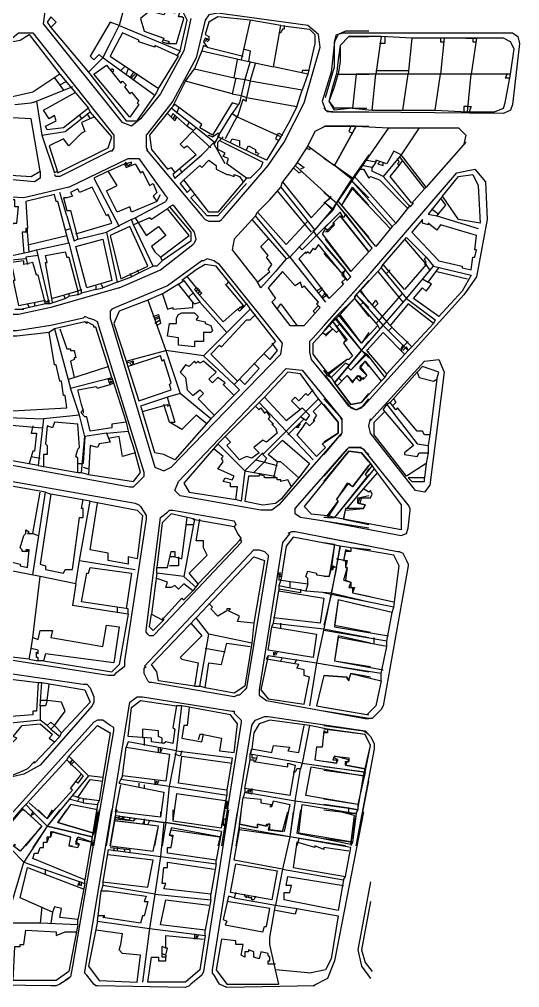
# Model space of a CAD drawing. Extents: x 636135 to 636995, y 811025 to 813508.
# Drawn here: x 636514 to 636792, y 811911 to 812450 of the extents above; entities that cross this region are included whole.
import ezdxf

# ---------------------------------------------------------------- set-up
doc = ezdxf.new("R2010")
doc.units = 0
for name, color, linetype in [('BLOCK', 7, 'CONTINUOUS'), ('BUILD', 3, 'CONTINUOUS'), ('ROADFAC', 4, 'CONTINUOUS')]:
    doc.layers.add(name, color=color, linetype=linetype)

msp = doc.modelspace()

# ---------------------------------------------------------------- linework, layer by layer
at = {"layer": 'BLOCK'}
for points in [[(636527, 812448), (636529, 812463), (636542, 812468)], [(636609, 812451), (636605, 812433), (636592, 812409), (636581, 812395)], [(636617, 812450), (636612, 812429)], [(636624, 812454), (636619, 812453), (636617, 812450)], [(636674, 812447), (636624, 812454)], [(636571, 812393), (636527, 812448)], [(636681, 812435), (636680, 812442), (636674, 812447)], [(636695, 812444), (636691, 812442), (636689, 812438), (636687, 812421), (636682, 812405), (636684, 812400), (636687, 812399)], [(636708, 812444), (636695, 812444)], [(636506, 812437), (636513, 812443), (636521, 812443)], [(636521, 812443), (636566, 812386), (636566, 812379)], [(636684, 812407), (636689, 812424), (636689, 812438), (636690, 812442), (636694, 812443)], [(636694, 812443), (636788, 812443)], [(636788, 812443), (636791, 812441), (636792, 812437)], [(636627, 812340), (636652, 812369), (636661, 812382), (636672, 812404), (636681, 812435)], [(636792, 812437), (636788, 812403)], [(636612, 812429), (636599, 812405), (636585, 812387)], [(636688, 812399), (636685, 812399), (636683, 812401)], [(636788, 812403), (636787, 812400), (636783, 812398)], [(636687, 812399), (636708, 812399)], [(636783, 812398), (636688, 812399)], [(636581, 812395), (636576, 812391), (636571, 812393)], [(636585, 812387), (636584, 812386), (636584, 812385)], [(636584, 812385), (636584, 812380)], [(636584, 812380), (636584, 812379), (636585, 812378)], [(636564, 812377), (636536, 812363)], [(636566, 812379), (636565, 812377), (636564, 812377)], [(636584, 812378), (636615, 812341)], [(636541, 812357), (636574, 812373), (636580, 812373), (636595, 812352)], [(636525, 812366), (636525, 812362), (636522, 812360)], [(636536, 812363), (636534, 812363), (636533, 812364)], [(636683, 812280), (636709, 812309), (636757, 812365)], [(636757, 812365), (636767, 812367), (636773, 812360)], [(636522, 812360), (636499, 812362)], [(636773, 812360), (636774, 812339), (636768, 812307), (636761, 812297), (636705, 812235)], [(636541, 812357), (636516, 812351), (636499, 812352)], [(636595, 812352), (636596, 812351), (636595, 812349)], [(636600, 812346), (636599, 812347), (636597, 812346)], [(636612, 812328), (636611, 812332), (636600, 812346)], [(636615, 812341), (636617, 812339), (636619, 812338)], [(636619, 812338), (636625, 812338)], [(636625, 812338), (636626, 812339), (636627, 812340)], [(636610, 812325), (636611, 812326), (636612, 812328)], [(636569, 812301), (636592, 812311), (636610, 812325)], [(636615, 812316), (636596, 812302), (636567, 812290)], [(636618, 812317), (636616, 812316), (636615, 812316)], [(636622, 812316), (636618, 812317)], [(636625, 812314), (636623, 812315), (636622, 812316)], [(636598, 812201), (636659, 812264), (636660, 812270), (636625, 812314)], [(636708, 812308), (636677, 812273)], [(636569, 812301), (636531, 812290), (636513, 812286), (636487, 812286)], [(636567, 812290), (636565, 812289), (636564, 812288)], [(636564, 812288), (636564, 812285)], [(636549, 812284), (636531, 812280), (636512, 812277), (636485, 812277), (636480, 812274)], [(636552, 812284), (636550, 812285), (636549, 812284)], [(636555, 812283), (636552, 812284)], [(636558, 812279), (636557, 812282), (636555, 812283)], [(636564, 812285), (636564, 812285), (636564, 812284)], [(636564, 812284), (636589, 812201)], [(636583, 812198), (636558, 812279)], [(636677, 812273), (636675, 812271), (636675, 812267)], [(636675, 812267), (636675, 812265), (636676, 812261)], [(636676, 812261), (636698, 812234)], [(636739, 812260), (636747, 812261), (636750, 812254)], [(636602, 812193), (636662, 812256), (636671, 812255), (636693, 812228)], [(636709, 812227), (636739, 812260)], [(636697, 812235), (636684, 812252)], [(636750, 812254), (636742, 812191)], [(636683, 812239), (636692, 812229)], [(636704, 812234), (636708, 812239)], [(636705, 812235), (636701, 812233), (636697, 812235)], [(636698, 812234), (636701, 812233), (636704, 812234)], [(636692, 812229), (636693, 812227), (636693, 812225)], [(636693, 812228), (636693, 812227), (636693, 812225)], [(636693, 812225), (636693, 812221)], [(636693, 812225), (636693, 812221)], [(636709, 812220), (636708, 812224), (636709, 812228)], [(636692, 812219), (636658, 812180)], [(636692, 812219), (636683, 812208)], [(636693, 812221), (636693, 812220), (636692, 812219)], [(636693, 812221), (636693, 812220), (636692, 812218)], [(636734, 812188), (636709, 812220)], [(636696, 812211), (636697, 812212), (636699, 812212)], [(636699, 812212), (636697, 812212), (636696, 812211)], [(636699, 812212), (636703, 812212)], [(636704, 812212), (636699, 812212)], [(636703, 812212), (636705, 812211), (636706, 812210)], [(636706, 812210), (636705, 812211), (636703, 812212)], [(636477, 812208), (636575, 812190)], [(636667, 812178), (636696, 812211)], [(636696, 812211), (636683, 812196)], [(636706, 812210), (636708, 812208)], [(636730, 812180), (636706, 812210)], [(636476, 812199), (636578, 812181)], [(636581, 812194), (636583, 812196), (636583, 812198)], [(636589, 812201), (636594, 812199), (636598, 812201)], [(636575, 812190), (636577, 812190), (636579, 812192)], [(636579, 812192), (636581, 812194)], [(636603, 812185), (636600, 812188), (636602, 812193)], [(636742, 812191), (636739, 812187), (636734, 812188)], [(636648, 812177), (636603, 812185)], [(636578, 812181), (636580, 812180), (636581, 812179)], [(636658, 812180), (636654, 812177), (636648, 812177)], [(636731, 812177), (636731, 812178), (636730, 812180)], [(636581, 812179), (636583, 812176)], [(636583, 812176), (636584, 812174), (636584, 812172)], [(636584, 812110), (636592, 812173), (636596, 812176)], [(636596, 812176), (636597, 812177), (636599, 812177)], [(636599, 812177), (636633, 812171)], [(636670, 812173), (636667, 812175), (636667, 812178)], [(636730, 812167), (636731, 812177)], [(636584, 812172), (636572, 812093)], [(636633, 812171), (636634, 812169), (636633, 812168)], [(636708, 812167), (636670, 812173)], [(636683, 812171), (636726, 812163)], [(636664, 812164), (636660, 812159), (636647, 812077)], [(636667, 812165), (636665, 812165), (636663, 812164)], [(636708, 812157), (636667, 812165)], [(636726, 812163), (636729, 812164), (636730, 812167)], [(636637, 812159), (636589, 812108)], [(636636, 812161), (636637, 812160), (636637, 812159)], [(636683, 812162), (636724, 812154)], [(636583, 812090), (636644, 812155)], [(636644, 812155), (636646, 812155), (636647, 812155)], [(636647, 812155), (636650, 812154)], [(636650, 812154), (636652, 812152), (636652, 812151)], [(636724, 812154), (636725, 812154), (636727, 812153)], [(636727, 812153), (636729, 812149)], [(636652, 812151), (636640, 812078)], [(636729, 812149), (636730, 812147), (636730, 812146)], [(636730, 812146), (636716, 812068)], [(636585, 812108), (636584, 812109), (636584, 812110)], [(636586, 812107), (636585, 812108)], [(636589, 812108), (636588, 812107), (636586, 812107)], [(636563, 812085), (636460, 812101)], [(636460, 812093), (636549, 812080)], [(636571, 812089), (636567, 812086)], [(636572, 812093), (636572, 812090), (636571, 812089)], [(636583, 812086), (636583, 812089), (636584, 812090)], [(636567, 812086), (636566, 812085), (636563, 812085)], [(636585, 812082), (636583, 812086)], [(636549, 812080), (636551, 812080), (636553, 812078)], [(636553, 812078), (636555, 812073)], [(636587, 812081), (636586, 812081), (636585, 812082)], [(636633, 812073), (636587, 812081)], [(636640, 812078), (636639, 812077), (636638, 812076)], [(636647, 812077), (636647, 812075), (636647, 812074)], [(636555, 812073), (636555, 812070), (636554, 812068)], [(636562, 811990), (636575, 812070), (636579, 812073)], [(636579, 812073), (636580, 812073), (636582, 812073)], [(636582, 812073), (636632, 812065)], [(636636, 812074), (636635, 812074), (636633, 812073)], [(636638, 812076), (636636, 812074)], [(636647, 812074), (636651, 812071), (636706, 812061)], [(636554, 812068), (636525, 812035)], [(636716, 812068), (636715, 812066), (636714, 812065)], [(636632, 812065), (636633, 812065), (636633, 812064)], [(636633, 812064), (636636, 812061)], [(636636, 812061), (636637, 812060), (636637, 812059)], [(636645, 812060), (636650, 812062)], [(636650, 812062), (636651, 812062), (636652, 812062)], [(636652, 812062), (636706, 812054)], [(636708, 812061), (636683, 812065)], [(636706, 812061), (636708, 812061), (636708, 812061)], [(636711, 812062), (636710, 812061), (636708, 812061)], [(636715, 812066), (636711, 812062)], [(636555, 812059), (636492, 811989)], [(636560, 812060), (636557, 812060), (636555, 812059)], [(636564, 812057), (636560, 812060)], [(636566, 812054), (636566, 812056), (636564, 812057)], [(636637, 812059), (636626, 811990)], [(636632, 811990), (636643, 812057)], [(636643, 812057), (636644, 812059), (636645, 812060)], [(636683, 812057), (636705, 812054)], [(636555, 811990), (636566, 812054)], [(636705, 812054), (636707, 812053), (636709, 812051)], [(636706, 812054), (636707, 812053), (636708, 812052)], [(636709, 812051), (636711, 812047)], [(636711, 812047), (636711, 812046), (636711, 812044)], [(636711, 812044), (636701, 811991)], [(636525, 812035), (636516, 812030), (636503, 812027)], [(636701, 811990), (636708, 812026)], [(636558, 812010), (636543, 811923)], [(636550, 811920), (636565, 812010)], [(636630, 812010), (636616, 811920)], [(636621, 811921), (636635, 812009)], [(636705, 812009), (636689, 811926)], [(636689, 811926), (636685, 811916), (636677, 811912)], [(636543, 811923), (636542, 811917), (636539, 811915)], [(636622, 811918), (636621, 811919), (636621, 811921)], [(636541, 811916), (636536, 811913)], [(636551, 811918), (636550, 811919), (636550, 811920)], [(636555, 811913), (636551, 811918)], [(636614, 811917), (636609, 811913)], [(636616, 811920), (636615, 811918), (636614, 811917)], [(636625, 811913), (636622, 811918)], [(636532, 811912), (636457, 811913)], [(636536, 811913), (636534, 811912), (636531, 811912)], [(636557, 811912), (636556, 811912), (636555, 811913)], [(636606, 811911), (636557, 811912)], [(636609, 811913), (636608, 811912), (636606, 811911)], [(636629, 811911), (636627, 811912), (636625, 811913)], [(636678, 811912), (636629, 811911)]]:
    msp.add_lwpolyline(points, dxfattribs=at)
at = {"layer": 'BUILD'}
for points in [[(636572, 812461), (636571, 812454), (636569, 812447)], [(636603, 812433), (636607, 812450), (636604, 812456), (636572, 812461)], [(636586, 812455), (636581, 812451), (636583, 812444)], [(636583, 812444), (636594, 812440), (636593, 812438), (636596, 812437), (636596, 812437), (636601, 812437), (636605, 812451), (636604, 812452), (636602, 812452), (636603, 812455), (636600, 812456), (636600, 812454), (636595, 812455), (636594, 812453), (636586, 812455)], [(636531, 812452), (636529, 812449), (636531, 812446), (636534, 812449), (636531, 812452)], [(636642, 812450), (636624, 812452), (636619, 812449), (636617, 812442), (636619, 812441), (636619, 812439), (636617, 812440), (636616, 812438), (636618, 812435), (636638, 812430)], [(636659, 812447), (636642, 812450), (636637, 812428), (636655, 812424)], [(636531, 812446), (636552, 812421)], [(636569, 812447), (636564, 812449), (636553, 812430), (636555, 812428), (636558, 812431), (636560, 812429)], [(636560, 812429), (636565, 812439), (636569, 812447)], [(636569, 812447), (636603, 812433)], [(636678, 812437), (636674, 812420), (636655, 812424), (636659, 812447), (636675, 812445)], [(636661, 812447), (636661, 812445), (636660, 812445), (636659, 812443), (636658, 812443)], [(636675, 812445), (636678, 812442), (636678, 812437)], [(636509, 812438), (636514, 812439), (636519, 812442)], [(636519, 812442), (636536, 812420)], [(636571, 812443), (636564, 812430), (636591, 812412), (636602, 812430), (636589, 812436), (636589, 812435), (636580, 812438), (636580, 812439), (636571, 812443), (636564, 812430)], [(636597, 812438), (636594, 812439)], [(636618, 812440), (636617, 812438)], [(636619, 812439), (636618, 812438)], [(636697, 812441), (636692, 812436)], [(636715, 812441), (636697, 812441), (636692, 812436)], [(636697, 812441), (636708, 812441)], [(636732, 812440), (636715, 812441), (636712, 812420)], [(636717, 812441), (636717, 812437), (636714, 812437)], [(636750, 812440), (636732, 812440), (636730, 812420)], [(636748, 812440), (636748, 812438), (636750, 812438)], [(636762, 812440), (636768, 812440), (636750, 812440), (636748, 812420)], [(636783, 812440), (636768, 812440), (636765, 812420)], [(636766, 812440), (636766, 812438), (636768, 812438)], [(636789, 812434), (636787, 812438), (636783, 812440)], [(636596, 812437), (636597, 812438)], [(636616, 812436), (636615, 812433)], [(636618, 812435), (636616, 812436)], [(636638, 812434), (636642, 812433), (636641, 812427)], [(636692, 812436), (636691, 812428), (636690, 812420)], [(636692, 812436), (636692, 812427), (636691, 812420)], [(636787, 812420), (636789, 812434)], [(636560, 812429), (636552, 812421), (636573, 812394), (636579, 812394), (636589, 812408), (636560, 812429)], [(636603, 812433), (636601, 812430)], [(636615, 812433), (636611, 812423), (636633, 812418), (636635, 812428)], [(636615, 812433), (636637, 812428)], [(636555, 812420), (636562, 812425), (636570, 812415), (636571, 812416), (636573, 812414), (636572, 812413), (636575, 812409), (636576, 812410), (636580, 812405), (636579, 812404), (636580, 812403), (636575, 812396), (636555, 812420)], [(636565, 812421), (636566, 812422), (636565, 812423), (636564, 812422)], [(636572, 812424), (636570, 812422)], [(636574, 812423), (636573, 812420)], [(636634, 812418), (636632, 812409), (636606, 812416), (636611, 812423)], [(636642, 812427), (636639, 812417)], [(636674, 812420), (636671, 812411), (636642, 812416), (636645, 812426)], [(636536, 812420), (636521, 812410), (636504, 812406)], [(636533, 812418), (636538, 812411)], [(636536, 812420), (636542, 812413)], [(636577, 812421), (636575, 812418)], [(636578, 812420), (636576, 812418)], [(636579, 812420), (636577, 812417)], [(636633, 812418), (636639, 812417)], [(636639, 812417), (636637, 812408)], [(636642, 812416), (636639, 812417)], [(636675, 812422), (636671, 812422), (636671, 812421)], [(636686, 812405), (636688, 812413), (636690, 812420)], [(636690, 812420), (636701, 812420), (636699, 812401), (636689, 812400), (636686, 812405)], [(636686, 812405), (636689, 812413), (636691, 812420)], [(636690, 812420), (636708, 812420)], [(636701, 812420), (636699, 812401)], [(636699, 812401), (636710, 812400), (636712, 812420), (636701, 812420)], [(636710, 812400), (636727, 812400), (636730, 812420), (636712, 812420)], [(636712, 812422), (636730, 812422)], [(636727, 812400), (636745, 812400), (636748, 812420), (636730, 812420)], [(636745, 812400), (636763, 812399), (636765, 812420), (636748, 812420)], [(636784, 812404), (636787, 812420), (636765, 812420)], [(636785, 812420), (636784, 812418), (636786, 812418)], [(636543, 812413), (636521, 812404)], [(636542, 812413), (636552, 812401), (636538, 812390), (636529, 812389), (636528, 812391), (636534, 812394), (636533, 812397), (636530, 812395), (636527, 812400), (636545, 812410)], [(636536, 812414), (636540, 812416)], [(636591, 812412), (636589, 812408)], [(636599, 812402), (636606, 812416)], [(636642, 812416), (636640, 812407)], [(636632, 812409), (636637, 812408)], [(636637, 812408), (636636, 812404), (636632, 812398), (636635, 812396)], [(636668, 812402), (636664, 812394), (636659, 812385), (636635, 812396), (636638, 812406), (636640, 812405), (636640, 812407)], [(636637, 812408), (636640, 812407)], [(636640, 812407), (636668, 812402), (636671, 812411)], [(636503, 812402), (636498, 812368), (636503, 812364), (636520, 812363), (636525, 812366), (636520, 812395), (636502, 812396)], [(636511, 812403), (636520, 812404)], [(636520, 812404), (636523, 812405)], [(636523, 812405), (636526, 812386)], [(636553, 812399), (636552, 812401)], [(636598, 812401), (636586, 812386), (636587, 812378), (636596, 812367), (636598, 812368), (636600, 812365), (636599, 812364), (636600, 812362), (636615, 812375), (636622, 812382), (636612, 812390), (636598, 812401)], [(636635, 812403), (636632, 812404), (636621, 812386), (636614, 812390), (636615, 812392), (636600, 812403), (636598, 812401)], [(636602, 812401), (636601, 812398)], [(636699, 812401), (636689, 812401), (636686, 812405)], [(636699, 812401), (636707, 812401)], [(636763, 812402), (636761, 812402), (636761, 812399)], [(636763, 812402), (636765, 812402), (636764, 812399)], [(636778, 812399), (636783, 812401), (636784, 812404)], [(636555, 812396), (636548, 812393), (636550, 812388), (636548, 812387), (636541, 812380), (636538, 812384), (636530, 812380), (636535, 812365), (636563, 812379), (636565, 812385), (636553, 812399)], [(636539, 812388), (636553, 812399)], [(636547, 812397), (636548, 812395)], [(636551, 812398), (636553, 812395)], [(636600, 812394), (636596, 812398)], [(636599, 812398), (636598, 812396)], [(636599, 812398), (636607, 812391)], [(636600, 812397), (636599, 812395)], [(636601, 812396), (636600, 812395)], [(636601, 812396), (636600, 812394)], [(636659, 812385), (636651, 812372), (636624, 812385), (636632, 812398)], [(636635, 812397), (636628, 812384)], [(636763, 812399), (636778, 812399)], [(636612, 812390), (636603, 812381), (636605, 812379), (636607, 812380), (636612, 812375), (636600, 812365)], [(636607, 812391), (636608, 812393)], [(636607, 812391), (636610, 812389)], [(636701, 812391), (636684, 812391), (636678, 812388), (636674, 812380), (636689, 812369), (636701, 812391)], [(636683, 812391), (636701, 812391), (636689, 812369), (636683, 812373)], [(636701, 812391), (636719, 812390), (636699, 812361), (636689, 812369)], [(636698, 812391), (636697, 812388), (636699, 812387)], [(636698, 812391), (636697, 812388), (636699, 812387)], [(636701, 812391), (636708, 812391)], [(636719, 812390), (636736, 812390), (636726, 812375), (636722, 812377), (636718, 812370), (636712, 812372), (636712, 812371), (636706, 812372)], [(636736, 812390), (636758, 812390)], [(636758, 812390), (636762, 812386), (636761, 812381)], [(636526, 812386), (636539, 812388)], [(636526, 812386), (636533, 812365)], [(636610, 812388), (636620, 812379)], [(636618, 812385), (636619, 812386), (636621, 812385), (636624, 812387), (636625, 812387)], [(636628, 812370), (636622, 812381), (636625, 812386)], [(636624, 812378), (636624, 812382), (636627, 812385)], [(636657, 812386), (636656, 812384), (636658, 812383)], [(636657, 812386), (636658, 812387), (636660, 812386)], [(636625, 812383), (636649, 812371), (636648, 812368), (636642, 812362), (636640, 812362), (636629, 812370), (636630, 812373), (636627, 812374), (636628, 812376), (636624, 812378)], [(636631, 812382), (636632, 812384), (636636, 812383)], [(636636, 812383), (636636, 812380)], [(636640, 812378), (636641, 812380), (636645, 812378), (636645, 812377), (636645, 812376)], [(636674, 812380), (636667, 812369), (636690, 812348), (636699, 812362)], [(636762, 812382), (636740, 812357), (636726, 812375)], [(636645, 812378), (636645, 812377)], [(636646, 812376), (636645, 812377)], [(636647, 812376), (636646, 812375)], [(636673, 812379), (636675, 812378), (636676, 812379)], [(636708, 812375), (636699, 812362), (636689, 812369)], [(636726, 812375), (636716, 812363)], [(636725, 812374), (636739, 812356), (636732, 812348), (636720, 812363), (636725, 812369), (636724, 812370), (636725, 812371), (636724, 812373)], [(636563, 812366), (636572, 812370), (636573, 812368), (636578, 812370), (636581, 812365), (636582, 812366), (636586, 812358), (636588, 812359), (636590, 812354), (636588, 812352), (636590, 812349), (636576, 812343), (636575, 812346), (636568, 812343), (636562, 812355), (636568, 812358), (636563, 812366), (636555, 812362)], [(636573, 812370), (636573, 812371), (636572, 812370)], [(636572, 812370), (636573, 812371)], [(636576, 812370), (636576, 812371), (636573, 812370), (636574, 812369)], [(636573, 812370), (636573, 812369)], [(636576, 812370), (636574, 812369)], [(636640, 812362), (636624, 812343), (636619, 812343), (636605, 812361), (636614, 812369), (636615, 812368), (636619, 812372), (636623, 812369), (636623, 812367), (636629, 812364), (636630, 812364), (636633, 812363), (636633, 812364)], [(636667, 812369), (636660, 812360), (636676, 812340), (636687, 812352)], [(636668, 812371), (636672, 812368), (636670, 812367)], [(636710, 812368), (636704, 812369)], [(636712, 812371), (636710, 812368)], [(636714, 812371), (636713, 812370), (636716, 812369), (636716, 812371)], [(636725, 812369), (636727, 812372)], [(636535, 812366), (636533, 812365)], [(636603, 812367), (636604, 812365)], [(636633, 812364), (636636, 812363), (636638, 812360)], [(636666, 812368), (636669, 812365)], [(636669, 812365), (636671, 812366)], [(636700, 812363), (636708, 812354)], [(636731, 812347), (636723, 812337), (636700, 812363)], [(636703, 812367), (636705, 812367), (636708, 812362), (636709, 812363), (636714, 812361), (636730, 812345)], [(636710, 812366), (636710, 812368)], [(636716, 812363), (636710, 812366)], [(636731, 812346), (636716, 812363)], [(636758, 812339), (636749, 812352), (636758, 812363)], [(636758, 812363), (636766, 812364), (636769, 812358)], [(636555, 812362), (636569, 812335)], [(636605, 812361), (636603, 812359), (636607, 812354), (636609, 812356)], [(636640, 812359), (636624, 812341), (636618, 812341), (636609, 812351), (636611, 812353)], [(636659, 812357), (636660, 812360)], [(636699, 812361), (636690, 812348), (636683, 812354)], [(636698, 812361), (636708, 812351)], [(636698, 812361), (636721, 812335)], [(636769, 812358), (636770, 812337), (636758, 812339)], [(636541, 812326), (636535, 812349), (636534, 812349), (636533, 812353), (636517, 812349), (636518, 812334)], [(636540, 812341), (636536, 812354)], [(636545, 812331), (636565, 812337), (636563, 812342), (636562, 812341), (636554, 812357), (636547, 812354), (636546, 812356), (636542, 812354), (636543, 812352), (636540, 812351), (636540, 812351), (636538, 812351), (636540, 812344), (636542, 812344), (636546, 812328), (636544, 812327)], [(636590, 812349), (636592, 812353)], [(636646, 812343), (636653, 812350), (636659, 812357)], [(636657, 812355), (636676, 812332)], [(636659, 812357), (636678, 812333)], [(636693, 812347), (636699, 812357)], [(636721, 812335), (636712, 812324), (636693, 812347), (636699, 812356), (636720, 812334)], [(636699, 812357), (636708, 812347)], [(636739, 812356), (636740, 812357)], [(636490, 812322), (636506, 812321), (636507, 812324), (636508, 812324), (636509, 812329), (636508, 812329), (636510, 812337), (636512, 812337), (636513, 812346), (636511, 812346), (636511, 812350), (636498, 812350), (636494, 812347), (636490, 812320), (636505, 812318), (636519, 812321), (636518, 812332), (636515, 812332), (636516, 812320)], [(636578, 812340), (636595, 812349)], [(636687, 812351), (636683, 812348)], [(636684, 812348), (636688, 812345), (636690, 812348)], [(636688, 812344), (636684, 812348)], [(636690, 812348), (636688, 812344)], [(636695, 812342), (636690, 812348)], [(636710, 812323), (636690, 812348)], [(636691, 812349), (636708, 812329)], [(636693, 812347), (636691, 812349)], [(636733, 812348), (636731, 812346)], [(636749, 812352), (636741, 812342), (636746, 812341), (636751, 812347), (636748, 812351)], [(636578, 812340), (636584, 812330), (636591, 812335), (636595, 812330), (636587, 812324), (636589, 812321), (636589, 812321), (636592, 812318), (636608, 812330), (636596, 812345), (636587, 812339), (636586, 812340), (636577, 812336), (636576, 812339), (636578, 812340)], [(636596, 812345), (636597, 812346), (636609, 812332), (636609, 812327), (636593, 812316)], [(636645, 812341), (636646, 812343)], [(636674, 812338), (636662, 812325), (636646, 812343)], [(636678, 812333), (636688, 812345)], [(636695, 812342), (636694, 812340), (636692, 812343), (636679, 812330)], [(636688, 812344), (636683, 812339)], [(636692, 812343), (636683, 812334)], [(636695, 812342), (636694, 812340)], [(636695, 812342), (636708, 812325)], [(636743, 812345), (636747, 812342)], [(636540, 812341), (636544, 812327)], [(636576, 812339), (636562, 812332)], [(636588, 812313), (636577, 812336)], [(636645, 812341), (636633, 812328), (636632, 812322), (636646, 812304), (636653, 812310), (636652, 812311), (636654, 812314), (636651, 812318), (636652, 812319), (636648, 812324), (636652, 812328)], [(636643, 812339), (636662, 812317)], [(636664, 812318), (636645, 812341)], [(636692, 812341), (636688, 812337), (636689, 812337), (636685, 812333), (636684, 812334), (636682, 812331), (636698, 812310), (636708, 812321), (636692, 812341)], [(636684, 812332), (636685, 812333), (636685, 812332), (636689, 812336), (636688, 812337), (636692, 812341), (636708, 812321)], [(636721, 812335), (636723, 812337)], [(636738, 812339), (636732, 812332), (636747, 812316), (636760, 812313), (636760, 812312), (636765, 812311), (636766, 812318), (636767, 812318), (636768, 812322), (636767, 812322), (636768, 812330), (636748, 812336), (636746, 812333), (636741, 812337), (636741, 812336), (636738, 812337), (636738, 812339)], [(636746, 812341), (636769, 812334)], [(636518, 812334), (636517, 812334)], [(636517, 812334), (636517, 812332)], [(636518, 812332), (636518, 812334)], [(636539, 812333), (636542, 812334)], [(636546, 812328), (636562, 812332)], [(636562, 812332), (636568, 812304), (636576, 812307)], [(636575, 812335), (636564, 812330), (636570, 812306), (636585, 812313), (636575, 812335)], [(636678, 812333), (636664, 812318)], [(636679, 812330), (636677, 812333)], [(636519, 812325), (636540, 812330)], [(636523, 812322), (636541, 812326)], [(636541, 812326), (636548, 812298)], [(636565, 812305), (636551, 812301), (636545, 812324), (636560, 812328), (636565, 812305)], [(636671, 812322), (636679, 812330)], [(636679, 812330), (636695, 812311)], [(636710, 812323), (636698, 812310), (636684, 812328)], [(636728, 812328), (636740, 812314), (636728, 812300), (636716, 812314), (636729, 812329)], [(636729, 812329), (636740, 812318)], [(636519, 812321), (636523, 812322)], [(636523, 812322), (636530, 812292), (636539, 812295)], [(636532, 812293), (636528, 812315), (636529, 812315), (636528, 812319), (636539, 812321), (636540, 812318), (636541, 812318), (636546, 812299), (636532, 812295)], [(636680, 812325), (636678, 812322), (636677, 812323), (636675, 812320), (636674, 812321), (636673, 812320), (636673, 812321), (636669, 812317), (636686, 812295), (636694, 812303), (636693, 812304), (636695, 812306), (636693, 812308), (636694, 812309), (636693, 812309), (636680, 812325)], [(636669, 812324), (636671, 812322)], [(636683, 812320), (636693, 812309), (636695, 812311)], [(636695, 812311), (636684, 812324)], [(636517, 812317), (636505, 812316)], [(636530, 812292), (636528, 812292), (636524, 812308), (636523, 812308), (636521, 812315), (636516, 812314), (636516, 812316), (636509, 812315), (636511, 812305), (636510, 812305), (636513, 812291), (636528, 812294)], [(636524, 812319), (636517, 812318), (636518, 812314)], [(636592, 812318), (636593, 812316), (636590, 812313), (636588, 812313)], [(636662, 812317), (636656, 812310)], [(636662, 812317), (636664, 812318)], [(636664, 812318), (636684, 812293)], [(636739, 812314), (636740, 812315), (636739, 812317), (636740, 812318), (636744, 812313), (636742, 812311), (636740, 812314)], [(636575, 812309), (636576, 812307)], [(636580, 812309), (636576, 812307)], [(636579, 812311), (636580, 812309)], [(636588, 812313), (636580, 812309)], [(636617, 812314), (636612, 812311), (636604, 812305)], [(636607, 812307), (636612, 812301), (636611, 812300), (636627, 812282), (636635, 812289), (636636, 812288), (636640, 812292), (636623, 812313), (636617, 812314)], [(636656, 812310), (636648, 812301)], [(636660, 812310), (636652, 812301), (636656, 812295), (636654, 812293), (636657, 812289), (636659, 812292), (636668, 812280), (636672, 812280), (636681, 812290), (636679, 812292), (636680, 812293), (636672, 812302), (636671, 812301), (636670, 812304), (636667, 812302), (636660, 812310)], [(636694, 812309), (636695, 812311)], [(636694, 812309), (636694, 812309), (636694, 812308), (636696, 812305), (636698, 812307), (636695, 812311)], [(636698, 812307), (636695, 812311)], [(636715, 812312), (636703, 812299), (636718, 812282)], [(636713, 812310), (636727, 812293)], [(636715, 812312), (636716, 812314)], [(636715, 812312), (636729, 812295)], [(636720, 812311), (636718, 812309)], [(636729, 812295), (636744, 812313)], [(636744, 812313), (636765, 812308), (636760, 812299), (636747, 812285), (636733, 812295), (636738, 812301), (636740, 812299), (636743, 812303), (636741, 812304), (636747, 812312)], [(636746, 812310), (636763, 812306)], [(636568, 812304), (636560, 812301)], [(636602, 812303), (636605, 812305)], [(636605, 812305), (636614, 812293)], [(636629, 812303), (636630, 812304)], [(636648, 812301), (636646, 812304)], [(636695, 812306), (636693, 812304), (636694, 812303), (636686, 812295), (636683, 812298)], [(636695, 812306), (636696, 812305)], [(636696, 812305), (636698, 812307)], [(636708, 812305), (636700, 812296), (636700, 812295)], [(636738, 812306), (636741, 812304)], [(636548, 812300), (636546, 812299), (636546, 812297), (636548, 812298), (636548, 812300)], [(636556, 812300), (636548, 812298)], [(636556, 812302), (636556, 812300)], [(636556, 812300), (636560, 812301)], [(636559, 812303), (636560, 812301)], [(636602, 812303), (636594, 812298), (636585, 812294)], [(636610, 812293), (636602, 812303)], [(636613, 812301), (636612, 812299)], [(636612, 812301), (636615, 812298)], [(636614, 812300), (636613, 812299)], [(636614, 812299), (636613, 812298)], [(636628, 812303), (636638, 812291)], [(636682, 812301), (636679, 812299)], [(636682, 812300), (636680, 812298)], [(636701, 812297), (636703, 812299)], [(636703, 812300), (636708, 812293)], [(636522, 812293), (636522, 812291)], [(636528, 812293), (636530, 812294)], [(636530, 812293), (636528, 812293)], [(636530, 812293), (636530, 812294)], [(636538, 812297), (636539, 812295)], [(636539, 812295), (636541, 812296)], [(636541, 812298), (636541, 812296)], [(636546, 812297), (636541, 812296)], [(636585, 812294), (636569, 812288), (636566, 812281), (636573, 812260)], [(636585, 812294), (636595, 812266)], [(636593, 812298), (636596, 812289), (636599, 812290), (636599, 812289), (636610, 812290)], [(636608, 812296), (636610, 812298)], [(636610, 812290), (636610, 812291), (636610, 812293)], [(636610, 812293), (636611, 812292)], [(636611, 812292), (636614, 812293)], [(636615, 812298), (636614, 812297)], [(636614, 812293), (636629, 812276), (636616, 812263)], [(636684, 812298), (636682, 812296)], [(636685, 812297), (636682, 812295)], [(636700, 812295), (636713, 812280), (636704, 812270), (636691, 812286), (636700, 812295)], [(636708, 812276), (636704, 812270), (636692, 812286), (636700, 812295), (636708, 812285)], [(636700, 812295), (636701, 812297)], [(636700, 812295), (636700, 812295)], [(636701, 812297), (636705, 812293)], [(636701, 812297), (636716, 812280)], [(636705, 812293), (636703, 812291)], [(636703, 812291), (636705, 812293)], [(636705, 812293), (636708, 812290)], [(636710, 812291), (636712, 812294), (636713, 812292), (636711, 812290)], [(636714, 812283), (636727, 812298)], [(636716, 812280), (636729, 812295), (636745, 812283), (636744, 812281)], [(636511, 812289), (636516, 812289)], [(636528, 812292), (636515, 812289)], [(636518, 812292), (636519, 812290)], [(636642, 812289), (636656, 812271), (636635, 812249), (636620, 812264), (636625, 812269), (636626, 812268), (636640, 812283), (636642, 812283), (636645, 812286)], [(636642, 812289), (636629, 812276)], [(636635, 812289), (636638, 812291)], [(636637, 812290), (636636, 812290)], [(636637, 812289), (636638, 812291)], [(636638, 812290), (636640, 812292)], [(636638, 812291), (636638, 812290)], [(636640, 812292), (636642, 812289)], [(636657, 812289), (636664, 812280)], [(636680, 812291), (636677, 812288), (636678, 812287)], [(636744, 812281), (636730, 812292), (636720, 812280), (636732, 812268), (636744, 812281)], [(636565, 812251), (636556, 812279), (636555, 812279), (636555, 812280), (636551, 812282), (636551, 812281), (636550, 812282), (636533, 812278), (636542, 812245)], [(636588, 812285), (636591, 812286), (636592, 812281), (636590, 812280)], [(636591, 812285), (636589, 812284)], [(636591, 812284), (636589, 812283)], [(636592, 812283), (636589, 812281)], [(636596, 812274), (636597, 812281), (636601, 812281), (636601, 812284)], [(636601, 812284), (636602, 812286), (636604, 812287)], [(636604, 812287), (636611, 812287)], [(636611, 812287), (636613, 812285), (636612, 812283)], [(636612, 812283), (636617, 812282), (636617, 812281), (636620, 812280)], [(636687, 812251), (636677, 812264), (636677, 812270), (636688, 812282), (636696, 812272), (636694, 812270), (636699, 812263), (636697, 812261), (636696, 812261), (636685, 812253)], [(636689, 812284), (636683, 812277)], [(636688, 812282), (636695, 812272), (636694, 812270), (636699, 812263), (636697, 812261), (636696, 812261), (636685, 812252), (636683, 812255)], [(636690, 812279), (636692, 812281), (636690, 812284), (636688, 812282)], [(636691, 812286), (636689, 812284)], [(636689, 812284), (636704, 812266)], [(636690, 812284), (636692, 812286)], [(636712, 812281), (636714, 812283)], [(636715, 812284), (636714, 812283)], [(636720, 812280), (636718, 812282)], [(636533, 812278), (636530, 812276), (636512, 812274), (636507, 812274), (636508, 812263), (636506, 812263), (636506, 812259), (636505, 812259), (636505, 812254), (636504, 812254), (636505, 812250), (636504, 812250), (636504, 812246), (636503, 812245), (636503, 812232), (636540, 812234), (636539, 812241), (636538, 812241), (636537, 812249), (636536, 812249), (636534, 812258), (636533, 812258), (636530, 812276)], [(636536, 812278), (636540, 812267), (636542, 812267), (636542, 812266), (636544, 812266), (636545, 812262), (636544, 812262), (636544, 812261), (636542, 812260), (636544, 812251)], [(636620, 812280), (636621, 812277), (636620, 812276)], [(636664, 812280), (636668, 812280)], [(636682, 812276), (636684, 812275), (636688, 812278)], [(636688, 812278), (636684, 812274)], [(636691, 812277), (636690, 812276), (636686, 812280)], [(636686, 812280), (636690, 812276)], [(636690, 812279), (636692, 812281)], [(636690, 812276), (636691, 812277)], [(636692, 812281), (636704, 812266)], [(636704, 812266), (636716, 812280), (636730, 812266), (636729, 812268)], [(636713, 812280), (636714, 812278)], [(636721, 812279), (636719, 812277)], [(636620, 812276), (636616, 812276), (636616, 812271), (636611, 812271), (636611, 812268), (636602, 812269), (636602, 812273), (636596, 812274)], [(636730, 812266), (636718, 812253), (636707, 812266), (636716, 812276), (636728, 812264)], [(636573, 812260), (636595, 812266)], [(636633, 812247), (636616, 812263), (636595, 812266), (636603, 812242)], [(636654, 812270), (636657, 812266), (636653, 812261), (636650, 812264)], [(636708, 812262), (636704, 812266), (636689, 812248), (636698, 812236), (636704, 812237), (636708, 812242)], [(636690, 812246), (636696, 812252), (636699, 812248), (636701, 812251), (636703, 812249), (636704, 812251), (636705, 812250), (636707, 812252), (636703, 812256), (636706, 812260), (636715, 812249), (636704, 812237), (636698, 812236), (636689, 812248), (636704, 812266), (636707, 812264), (636698, 812255), (636696, 812257)], [(636704, 812266), (636708, 812271)], [(636708, 812267), (636707, 812266), (636708, 812265)], [(636726, 812267), (636727, 812269)], [(636726, 812266), (636728, 812269)], [(636727, 812266), (636729, 812268)], [(636730, 812271), (636728, 812269)], [(636732, 812268), (636730, 812266)], [(636573, 812260), (636580, 812238), (636598, 812244), (636597, 812247), (636598, 812248), (636594, 812261), (636593, 812260), (636592, 812263), (636574, 812257)], [(636696, 812257), (636698, 812255), (636706, 812264)], [(636707, 812264), (636717, 812251)], [(636541, 812250), (636563, 812257)], [(636577, 812258), (636577, 812260), (636573, 812259)], [(636575, 812259), (636576, 812258)], [(636576, 812260), (636577, 812258)], [(636633, 812241), (636627, 812247), (636628, 812248), (636624, 812251), (636621, 812248), (636619, 812250), (636623, 812254), (636616, 812260), (636614, 812259), (636613, 812260), (636612, 812259), (636611, 812260), (636608, 812257), (636606, 812258), (636603, 812254), (636606, 812251), (636607, 812244), (636610, 812241), (636614, 812244), (636616, 812242), (636613, 812239), (636622, 812230)], [(636644, 812259), (636647, 812256), (636639, 812247), (636636, 812250)], [(636685, 812252), (636687, 812251), (636695, 812259), (636697, 812258)], [(636697, 812258), (636695, 812259), (636687, 812251), (636689, 812248)], [(636708, 812257), (636706, 812260), (636703, 812257), (636707, 812252), (636705, 812250), (636705, 812251), (636703, 812249), (636701, 812251), (636699, 812249), (636696, 812252), (636690, 812246)], [(636746, 812250), (636747, 812254), (636738, 812257), (636735, 812254)], [(636547, 812230), (636542, 812245), (636565, 812251)], [(636565, 812251), (636573, 812226), (636565, 812225), (636565, 812223), (636553, 812221), (636551, 812229), (636550, 812229), (636548, 812231), (636548, 812232), (636549, 812233), (636548, 812236), (636548, 812236), (636546, 812244), (636556, 812246), (636557, 812245), (636564, 812247), (636563, 812250), (636565, 812250)], [(636680, 812239), (636670, 812253), (636663, 812254), (636650, 812240), (636662, 812227), (636671, 812234), (636673, 812232)], [(636687, 812251), (636689, 812248)], [(636691, 812251), (636693, 812249)], [(636691, 812251), (636693, 812249)], [(636701, 812251), (636703, 812252), (636704, 812250)], [(636701, 812251), (636702, 812252)], [(636702, 812252), (636704, 812250)], [(636717, 812251), (636715, 812249)], [(636718, 812253), (636717, 812251)], [(636735, 812254), (636736, 812251), (636744, 812249), (636746, 812250), (636742, 812219), (636739, 812219), (636738, 812221), (636735, 812221), (636724, 812234), (636723, 812233), (636720, 812237), (636735, 812254)], [(636564, 812249), (636565, 812249)], [(636564, 812248), (636566, 812249)], [(636564, 812247), (636566, 812248)], [(636635, 812249), (636633, 812247)], [(636636, 812244), (636633, 812247)], [(636589, 812209), (636582, 812232), (636596, 812236), (636596, 812235), (636597, 812236), (636596, 812240), (636581, 812235), (636582, 812232)], [(636603, 812242), (636596, 812240)], [(636620, 812228), (636603, 812242)], [(636620, 812228), (636636, 812244)], [(636650, 812240), (636647, 812237), (636662, 812221)], [(636677, 812244), (636674, 812241), (636673, 812242), (636669, 812238), (636667, 812240), (636665, 812238), (636670, 812233)], [(636682, 812237), (636677, 812232), (636679, 812230), (636677, 812227), (636678, 812227), (636675, 812224), (636673, 812226), (636671, 812223), (636668, 812219), (636679, 812207), (636684, 812212), (636682, 812214), (636691, 812220), (636691, 812226), (636680, 812239)], [(636673, 812232), (636680, 812239)], [(636722, 812239), (636723, 812237), (636721, 812235)], [(636618, 812225), (636612, 812230), (636604, 812222), (636597, 812226), (636594, 812236)], [(636597, 812236), (636600, 812226)], [(636645, 812235), (636647, 812233), (636648, 812234), (636650, 812231), (636651, 812232), (636653, 812229), (636652, 812228), (636655, 812225), (636654, 812225), (636656, 812223), (636657, 812220), (636651, 812215), (636649, 812216), (636644, 812212), (636647, 812209), (636643, 812206), (636640, 812207), (636636, 812205), (636629, 812213), (636631, 812215), (636628, 812218), (636647, 812237)], [(636683, 812236), (636691, 812226), (636691, 812220), (636683, 812215)], [(636717, 812232), (636716, 812233), (636718, 812236), (636735, 812214), (636741, 812213), (636741, 812209)], [(636720, 812237), (636718, 812236)], [(636497, 812229), (636527, 812228), (636524, 812202), (636496, 812207)], [(636548, 812198), (636550, 812218), (636547, 812230), (636527, 812228)], [(636549, 812233), (636549, 812231)], [(636662, 812221), (636670, 812229)], [(636673, 812232), (636675, 812230), (636673, 812227), (636670, 812229), (636673, 812232)], [(636716, 812233), (636733, 812213), (636728, 812209), (636728, 812208), (636735, 812207), (636736, 812209), (636741, 812209), (636740, 812203), (636729, 812196), (636711, 812219), (636711, 812226), (636717, 812232)], [(636500, 812223), (636502, 812222), (636503, 812225), (636526, 812223)], [(636521, 812224), (636520, 812220), (636523, 812220), (636522, 812210), (636521, 812210), (636519, 812203)], [(636524, 812202), (636546, 812198), (636546, 812206), (636545, 812207), (636546, 812211), (636547, 812212), (636546, 812225), (636533, 812226), (636532, 812223), (636529, 812224), (636528, 812214), (636529, 812213), (636529, 812208), (636527, 812208), (636527, 812201)], [(636573, 812226), (636574, 812221)], [(636597, 812226), (636600, 812226)], [(636620, 812228), (636600, 812205)], [(636672, 812228), (636663, 812219)], [(636670, 812225), (636668, 812223)], [(636668, 812223), (636668, 812224)], [(636669, 812223), (636669, 812225)], [(636669, 812224), (636670, 812225)], [(636670, 812225), (636669, 812225)], [(636562, 812220), (636550, 812218), (636549, 812203)], [(636562, 812220), (636564, 812215), (636558, 812214), (636557, 812212), (636553, 812213), (636552, 812197), (636577, 812193), (636581, 812198), (636578, 812209), (636571, 812207), (636569, 812218), (636563, 812217)], [(636562, 812220), (636574, 812221), (636578, 812209)], [(636628, 812218), (636624, 812214)], [(636662, 812221), (636649, 812208)], [(636677, 812205), (636662, 812221)], [(636742, 812219), (636741, 812213)], [(636624, 812214), (636605, 812192), (636608, 812187), (636634, 812183), (636635, 812190), (636631, 812190), (636631, 812192), (636627, 812193), (636628, 812195), (636632, 812194), (636633, 812196), (636624, 812200), (636627, 812204), (636626, 812206), (636627, 812207), (636622, 812211)], [(636624, 812214), (636639, 812199), (636637, 812182), (636634, 812183)], [(636657, 812204), (636652, 812208), (636660, 812216), (636675, 812203), (636669, 812195)], [(636520, 812207), (636525, 812206)], [(636600, 812205), (636594, 812208), (636589, 812209)], [(636649, 812209), (636639, 812199)], [(636649, 812208), (636651, 812206), (636650, 812204), (636644, 812198), (636656, 812196)], [(636708, 812204), (636704, 812209), (636697, 812210), (636672, 812179), (636676, 812175), (636685, 812174), (636691, 812182), (636690, 812183), (636697, 812192), (636699, 812190), (636708, 812202)], [(636683, 812193), (636697, 812210), (636704, 812209), (636709, 812203), (636699, 812190), (636696, 812192), (636690, 812183), (636691, 812182), (636685, 812173), (636683, 812173)], [(636546, 812203), (636549, 812203)], [(636645, 812205), (636657, 812202)], [(636660, 812184), (636669, 812195), (636659, 812204), (636657, 812204), (636655, 812195)], [(636710, 812202), (636706, 812197)], [(636709, 812203), (636711, 812200)], [(636740, 812203), (636739, 812195)], [(636546, 812198), (636548, 812198)], [(636548, 812198), (636552, 812197)], [(636549, 812201), (636552, 812200)], [(636639, 812199), (636644, 812198)], [(636665, 812190), (636663, 812194), (636659, 812193), (636659, 812194), (636657, 812194), (636657, 812195), (636650, 812195), (636650, 812196), (636647, 812197), (636647, 812196), (636641, 812196), (636639, 812182), (636649, 812180)], [(636711, 812200), (636689, 812173)], [(636708, 812197), (636689, 812173)], [(636711, 812200), (636726, 812180), (636726, 812166), (636694, 812172), (636695, 812177), (636705, 812178), (636706, 812180), (636702, 812181), (636702, 812184), (636709, 812184), (636710, 812186), (636709, 812188), (636708, 812187), (636705, 812189), (636713, 812198)], [(636708, 812200), (636706, 812197), (636707, 812196)], [(636706, 812197), (636707, 812196)], [(636528, 812187), (636506, 812191), (636504, 812173), (636505, 812173), (636502, 812148), (636505, 812147), (636506, 812149), (636514, 812147), (636514, 812146), (636518, 812145), (636519, 812155), (636517, 812155), (636517, 812154), (636515, 812154), (636515, 812155), (636514, 812156), (636516, 812163)], [(636739, 812195), (636730, 812195), (636732, 812193), (636739, 812193), (636739, 812195)], [(636517, 812166), (636519, 812165), (636518, 812164), (636521, 812164), (636525, 812187)], [(636521, 812141), (636528, 812187)], [(636553, 812182), (636531, 812186), (636525, 812147), (636528, 812146), (636528, 812144), (636538, 812142), (636539, 812144), (636543, 812144), (636547, 812173), (636549, 812173), (636549, 812178), (636548, 812178), (636549, 812183)], [(636528, 812187), (636531, 812186)], [(636708, 812185), (636703, 812184), (636702, 812181), (636706, 812180), (636705, 812178), (636695, 812178), (636694, 812172), (636708, 812169)], [(636696, 812178), (636705, 812189)], [(636547, 812149), (636553, 812182)], [(636553, 812182), (636579, 812177), (636582, 812174), (636579, 812150), (636574, 812151), (636574, 812147), (636563, 812149), (636563, 812153), (636553, 812155), (636557, 812181)], [(636649, 812180), (636656, 812181), (636660, 812184)], [(636704, 812184), (636703, 812181)], [(636611, 812172), (636598, 812175), (636593, 812170), (636590, 812145), (636596, 812145), (636598, 812154), (636600, 812154), (636600, 812151), (636604, 812150), (636607, 812173)], [(636611, 812172), (636605, 812140)], [(636606, 812169), (636610, 812169)], [(636610, 812172), (636633, 812168)], [(636616, 812160), (636612, 812160), (636614, 812172)], [(636689, 812173), (636685, 812174)], [(636685, 812173), (636689, 812173)], [(636694, 812172), (636689, 812173)], [(636516, 812163), (636517, 812164), (636517, 812166)], [(636521, 812164), (636524, 812163)], [(636633, 812168), (636635, 812164), (636637, 812161)], [(636637, 812161), (636613, 812136), (636608, 812142), (636618, 812152)], [(636618, 812152), (636616, 812156), (636616, 812160)], [(636692, 812157), (636666, 812162), (636662, 812157), (636659, 812138), (636674, 812136), (636674, 812139), (636673, 812140), (636674, 812143), (636679, 812142), (636679, 812141), (636686, 812140), (636687, 812144), (636688, 812144), (636688, 812146), (636690, 812145), (636692, 812157)], [(636683, 812159), (636689, 812158), (636686, 812140), (636683, 812140)], [(636689, 812158), (636687, 812144)], [(636518, 812154), (636517, 812154)], [(636518, 812155), (636518, 812154)], [(636698, 812156), (636692, 812157), (636687, 812130), (636683, 812131)], [(636709, 812155), (636698, 812156), (636698, 812154), (636695, 812155), (636694, 812149)], [(636722, 812123), (636725, 812146), (636722, 812152), (636698, 812156), (636698, 812154), (636695, 812154), (636694, 812149), (636695, 812149), (636695, 812145), (636696, 812145), (636694, 812138), (636698, 812137), (636697, 812134), (636699, 812134), (636699, 812131), (636722, 812126)], [(636545, 812136), (636547, 812149)], [(636547, 812149), (636578, 812144)], [(636600, 812151), (636597, 812151)], [(636602, 812151), (636602, 812146)], [(636612, 812117), (636644, 812151), (636650, 812149), (636644, 812114), (636635, 812115), (636636, 812118), (636630, 812121), (636631, 812122), (636629, 812122), (636629, 812121), (636624, 812118), (636620, 812122), (636621, 812123), (636619, 812125)], [(636690, 812150), (636696, 812149), (636695, 812145), (636696, 812145), (636695, 812138), (636698, 812137), (636698, 812134), (636700, 812134), (636699, 812131), (636709, 812129)], [(636694, 812149), (636690, 812150)], [(636525, 812140), (636499, 812145)], [(636574, 812119), (636574, 812122), (636548, 812126), (636551, 812142), (636552, 812142), (636553, 812145), (636576, 812142), (636573, 812122)], [(636590, 812142), (636587, 812119), (636593, 812116), (636604, 812128), (636605, 812127), (636610, 812132), (636605, 812136), (636602, 812133), (636600, 812135), (636598, 812134), (636595, 812134), (636596, 812137), (636590, 812139)], [(636590, 812142), (636590, 812145)], [(636605, 812140), (636590, 812142)], [(636602, 812146), (636597, 812146)], [(636659, 812142), (636658, 812142)], [(636658, 812142), (636658, 812138)], [(636690, 812145), (636687, 812131)], [(636689, 812145), (636688, 812145), (636688, 812144), (636687, 812144)], [(636521, 812106), (636525, 812140)], [(636545, 812136), (636525, 812140)], [(636605, 812140), (636612, 812134)], [(636659, 812141), (636658, 812141)], [(636659, 812140), (636658, 812140)], [(636659, 812138), (636658, 812135)], [(636659, 812138), (636658, 812138)], [(636664, 812137), (636664, 812134)], [(636545, 812136), (636543, 812124)], [(636613, 812136), (636610, 812132)], [(636655, 812114), (636658, 812132), (636683, 812128), (636681, 812114), (636655, 812117)], [(636658, 812135), (636658, 812132)], [(636658, 812135), (636673, 812132)], [(636670, 812133), (636670, 812131), (636658, 812133)], [(636674, 812136), (636673, 812132)], [(636673, 812132), (636687, 812131), (636683, 812111)], [(636687, 812131), (636708, 812126)], [(636721, 812120), (636722, 812123), (636687, 812130), (636683, 812113)], [(636708, 812123), (636691, 812127), (636689, 812113), (636709, 812109)], [(636718, 812104), (636721, 812120), (636691, 812127), (636689, 812112), (636719, 812107)], [(636568, 812120), (636543, 812124)], [(636568, 812123), (636568, 812120)], [(636574, 812119), (636568, 812120)], [(636574, 812119), (636569, 812091)], [(636593, 812117), (636594, 812116), (636588, 812110), (636586, 812112), (636587, 812119)], [(636587, 812091), (636612, 812117)], [(636644, 812114), (636643, 812103), (636619, 812108), (636612, 812117)], [(636521, 812106), (636524, 812105), (636525, 812110), (636532, 812110), (636531, 812106), (636560, 812101), (636562, 812113), (636569, 812112), (636566, 812092), (636528, 812097), (636527, 812093), (636524, 812093), (636524, 812095), (636523, 812095), (636523, 812098), (636524, 812097), (636524, 812099), (636520, 812100), (636521, 812106)], [(636609, 812114), (636615, 812107), (636603, 812095), (636604, 812094), (636613, 812092), (636611, 812079), (636591, 812082)], [(636654, 812112), (636679, 812108), (636677, 812095), (636652, 812099), (636654, 812112)], [(636654, 812112), (636655, 812114)], [(636655, 812114), (636683, 812111), (636679, 812092)], [(636659, 812111), (636659, 812114)], [(636683, 812111), (636708, 812106)], [(636718, 812101), (636718, 812104), (636683, 812110)], [(636611, 812079), (636614, 812079), (636619, 812108)], [(636709, 812103), (636691, 812107), (636689, 812093), (636709, 812090)], [(636715, 812086), (636718, 812101), (636691, 812106), (636689, 812093), (636716, 812088)], [(636711, 812103), (636711, 812106)], [(636519, 812094), (636520, 812100)], [(636643, 812103), (636639, 812079), (636633, 812075), (636617, 812078), (636619, 812092), (636626, 812091), (636629, 812103), (636642, 812101)], [(636628, 812098), (636617, 812100)], [(636519, 812094), (636493, 812097)], [(636519, 812094), (636524, 812093)], [(636652, 812096), (636648, 812077), (636652, 812072), (636672, 812069), (636675, 812084), (636672, 812085), (636672, 812088), (636668, 812089), (636669, 812091), (636651, 812094)], [(636651, 812094), (636652, 812096)], [(636652, 812096), (636679, 812092)], [(636655, 812098), (636655, 812096)], [(636656, 812098), (636655, 812096)], [(636657, 812098), (636656, 812096)], [(636659, 812093), (636660, 812095)], [(636667, 812092), (636668, 812094)], [(636527, 812093), (636565, 812087)], [(636565, 812087), (636569, 812091)], [(636591, 812082), (636590, 812087), (636587, 812091)], [(636679, 812092), (636675, 812068)], [(636679, 812092), (636708, 812087)], [(636715, 812082), (636715, 812086), (636683, 812091)], [(636507, 812083), (636524, 812081), (636523, 812065), (636521, 812065), (636521, 812063), (636509, 812062), (636509, 812083)], [(636696, 812083), (636696, 812084), (636683, 812085), (636679, 812068), (636708, 812063)], [(636683, 812085), (636696, 812084), (636696, 812083), (636697, 812082), (636698, 812086), (636715, 812082), (636712, 812068), (636707, 812063), (636683, 812067)], [(636696, 812083), (636697, 812083)], [(636709, 812084), (636698, 812086), (636697, 812083)], [(636524, 812081), (636526, 812081)], [(636525, 812068), (636526, 812081), (636550, 812077), (636553, 812070), (636537, 812053), (636533, 812057), (636539, 812065), (636537, 812070), (636529, 812071), (636528, 812068), (636525, 812068)], [(636529, 812071), (636530, 812080)], [(636617, 812078), (636614, 812079)], [(636529, 812071), (636525, 812071)], [(636525, 812068), (636525, 812060)], [(636581, 812071), (636601, 812068), (636599, 812056), (636600, 812055), (636599, 812047), (636595, 812048), (636594, 812047), (636587, 812048), (636587, 812050), (636574, 812051), (636576, 812067), (636581, 812071)], [(636601, 812043), (636604, 812068), (636601, 812068)], [(636608, 812067), (636607, 812057), (636605, 812057), (636604, 812050), (636615, 812048), (636616, 812052), (636626, 812050), (636625, 812043), (636633, 812042), (636635, 812058), (636631, 812063), (636604, 812068)], [(636536, 812051), (636522, 812036), (636522, 812037), (636518, 812033), (636514, 812031), (636509, 812029), (636504, 812030), (636505, 812033), (636503, 812033), (636506, 812046), (636508, 812046), (636512, 812050), (636510, 812051), (636515, 812057), (636525, 812058), (636532, 812052), (636530, 812050), (636533, 812048)], [(636525, 812060), (636505, 812058)], [(636529, 812057), (636525, 812060)], [(636529, 812057), (636531, 812059)], [(636531, 812055), (636529, 812057)], [(636531, 812059), (636533, 812057)], [(636533, 812057), (636531, 812055)], [(636541, 812040), (636557, 812057), (636564, 812053), (636560, 812028), (636552, 812029)], [(636675, 812057), (636671, 812036), (636642, 812041), (636643, 812044)], [(636644, 812053), (636643, 812044), (636654, 812042), (636655, 812046), (636664, 812045), (636663, 812043), (636669, 812042), (636672, 812057)], [(636653, 812060), (636647, 812058), (636644, 812053)], [(636675, 812057), (636653, 812060)], [(636672, 812057), (636672, 812057)], [(636685, 812055), (636675, 812057)], [(636531, 812055), (636536, 812051)], [(636536, 812051), (636537, 812053)], [(636593, 812047), (636593, 812050), (636591, 812051), (636591, 812054), (636582, 812055), (636582, 812050)], [(636614, 812052), (636613, 812049)], [(636616, 812052), (636614, 812052)], [(636706, 812031), (636709, 812046), (636706, 812052), (636685, 812055), (636685, 812053), (636683, 812054), (636682, 812045), (636679, 812045), (636678, 812038), (636690, 812036), (636691, 812038), (636689, 812039), (636689, 812040), (636697, 812039), (636697, 812037), (636696, 812037), (636695, 812035), (636706, 812033)], [(636709, 812046), (636706, 812052), (636683, 812055)], [(636685, 812053), (636683, 812053)], [(636685, 812055), (636685, 812053)], [(636573, 812045), (636597, 812041), (636595, 812026), (636571, 812029), (636573, 812045)], [(636597, 812023), (636601, 812043), (636574, 812048), (636573, 812045)], [(636583, 812050), (636583, 812046)], [(636591, 812042), (636591, 812045)], [(636592, 812042), (636592, 812045)], [(636705, 812029), (636709, 812046)], [(636540, 812038), (636541, 812040)], [(636541, 812040), (636552, 812029)], [(636592, 812042), (636593, 812044)], [(636597, 812023), (636601, 812043)], [(636603, 812040), (636600, 812041)], [(636601, 812043), (636632, 812039)], [(636632, 812039), (636629, 812021), (636602, 812025), (636604, 812040), (636632, 812036)], [(636604, 812043), (636603, 812040)], [(636643, 812044), (636642, 812041)], [(636642, 812038), (636642, 812041)], [(636643, 812041), (636643, 812039)], [(636645, 812037), (636646, 812040)], [(636706, 812033), (636695, 812035), (636695, 812037), (636697, 812037), (636697, 812038), (636689, 812040), (636688, 812038), (636690, 812038), (636690, 812036), (636683, 812037)], [(636540, 812038), (636517, 812013)], [(636519, 812014), (636529, 812005), (636534, 812011), (636543, 812021), (636542, 812022), (636548, 812030), (636540, 812038)], [(636541, 812036), (636543, 812038)], [(636542, 812036), (636543, 812038)], [(636542, 812035), (636544, 812037)], [(636642, 812038), (636644, 812038), (636644, 812037), (636663, 812034), (636663, 812036), (636667, 812035), (636664, 812018), (636639, 812022), (636642, 812038)], [(636643, 812039), (636645, 812039)], [(636671, 812036), (636670, 812033), (636668, 812033), (636667, 812031), (636666, 812031)], [(636671, 812036), (636706, 812031)], [(636706, 812031), (636702, 812013), (636673, 812018), (636676, 812034), (636705, 812029)], [(636706, 812031), (636683, 812034)], [(636552, 812029), (636529, 812001)], [(636548, 812030), (636549, 812029), (636546, 812025), (636545, 812026)], [(636571, 812029), (636570, 812027)], [(636639, 812022), (636639, 812020), (636667, 812015), (636670, 812033)], [(636702, 812010), (636705, 812029), (636683, 812032)], [(636560, 812028), (636558, 812015), (636551, 812016), (636550, 812016), (636546, 812017), (636553, 812027), (636560, 812026)], [(636569, 812025), (636594, 812020), (636592, 812006), (636567, 812009), (636570, 812024)], [(636569, 812025), (636570, 812027)], [(636595, 812003), (636597, 812023), (636570, 812027)], [(636580, 812025), (636580, 812023)], [(636583, 812024), (636583, 812022)], [(636589, 812027), (636589, 812024)], [(636590, 812026), (636589, 812024)], [(636591, 812026), (636590, 812024)], [(636546, 812017), (636543, 812018)], [(636629, 812018), (636597, 812023)], [(636628, 812015), (636601, 812019), (636599, 812004), (636626, 812000), (636629, 812018)], [(636629, 812021), (636629, 812018)], [(636639, 812020), (636638, 812017), (636648, 812016), (636648, 812014), (636654, 812013), (636653, 812012), (636654, 812012), (636655, 812015), (636664, 812013), (636661, 811998), (636653, 811999), (636653, 812002), (636652, 812002), (636651, 812001), (636646, 812002), (636646, 812000), (636636, 812002), (636638, 812017)], [(636639, 812020), (636643, 812019)], [(636641, 812021), (636640, 812020)], [(636641, 812021), (636641, 812020)], [(636641, 812021), (636643, 812021)], [(636642, 812021), (636642, 812020)], [(636643, 812022), (636643, 812019)], [(636517, 812013), (636515, 812011)], [(636521, 812009), (636517, 812013)], [(636557, 812010), (636542, 812013), (636535, 812003), (636555, 811997)], [(636549, 812014), (636541, 812016)], [(636547, 812017), (636546, 812015)], [(636549, 812016), (636549, 812014)], [(636549, 812014), (636557, 812013)], [(636557, 812013), (636554, 811995)], [(636557, 812013), (636558, 812015)], [(636629, 812015), (636628, 812011)], [(636628, 812015), (636630, 812014)], [(636629, 812015), (636629, 812011)], [(636667, 812015), (636664, 811995), (636636, 812000), (636636, 812002), (636634, 811990)], [(636667, 812015), (636697, 812011)], [(636671, 812013), (636701, 812008), (636699, 811992), (636669, 811997), (636671, 812013)], [(636702, 812013), (636683, 812016)], [(636697, 812011), (636683, 812013)], [(636702, 812013), (636702, 812010)], [(636502, 811995), (636515, 812010), (636516, 812010), (636526, 812001), (636514, 811987), (636510, 811990), (636509, 811989), (636507, 811992), (636508, 811993), (636503, 811997)], [(636517, 811990), (636526, 812001), (636515, 812011), (636504, 811998), (636508, 811993), (636507, 811993), (636510, 811990), (636511, 811991), (636511, 811990)], [(636520, 812010), (636522, 812008)], [(636520, 812007), (636521, 812009)], [(636522, 812008), (636520, 812007)], [(636521, 812009), (636529, 812001)], [(636522, 812008), (636529, 812001)], [(636524, 812010), (636529, 812005), (636532, 812010)], [(636536, 812010), (636529, 812001), (636554, 811995), (636555, 811997)], [(636557, 812009), (636555, 811997), (636535, 812003), (636540, 812010)], [(636567, 812007), (636564, 811990), (636588, 811987), (636591, 812001), (636567, 812004)], [(636564, 811990), (636567, 812007), (636595, 812003), (636593, 811990)], [(636592, 812009), (636592, 812006), (636567, 812009), (636568, 812010), (636567, 812009), (636567, 812007)], [(636567, 812009), (636567, 812007)], [(636567, 812007), (636594, 812003)], [(636569, 812007), (636569, 812006)], [(636599, 812010), (636599, 812004), (636626, 812000), (636628, 812010)], [(636628, 812011), (636630, 812011)], [(636637, 812010), (636636, 812002), (636646, 812000), (636646, 812002), (636651, 812001), (636651, 812002), (636653, 812002), (636652, 811999), (636660, 811998), (636663, 812009)], [(636666, 812009), (636664, 811995), (636636, 811999), (636636, 812002)], [(636670, 812010), (636668, 811997), (636698, 811991), (636700, 812007), (636688, 812010)], [(636683, 812010), (636701, 812008), (636698, 811992), (636683, 811994)], [(636696, 812008), (636696, 812008)], [(636697, 812009), (636697, 812011)], [(636697, 812011), (636702, 812010)], [(636697, 812008), (636697, 812011)], [(636702, 812010), (636697, 812011)], [(636701, 812008), (636697, 812008)], [(636701, 812008), (636702, 812010)], [(636701, 812008), (636702, 812010)], [(636589, 811990), (636591, 812001), (636566, 812004)], [(636567, 812006), (636577, 812004)], [(636567, 812005), (636577, 812004)], [(636569, 812005), (636569, 812006)], [(636571, 812005), (636571, 812006)], [(636572, 812006), (636571, 812005)], [(636575, 812004), (636575, 812006)], [(636575, 812006), (636575, 812005)], [(636577, 812004), (636578, 812005)], [(636578, 812005), (636577, 812004)], [(636583, 812004), (636582, 812002)], [(636583, 812005), (636583, 812002)], [(636586, 812004), (636585, 812002)], [(636586, 812004), (636585, 812002)], [(636626, 811998), (636594, 812003), (636592, 811984), (636623, 811980), (636623, 811982)], [(636626, 811998), (636595, 812003)], [(636627, 812005), (636629, 812005), (636628, 812001), (636626, 812002)], [(636626, 812002), (636628, 812002)], [(636627, 812005), (636627, 812002)], [(636627, 812005), (636629, 812005)], [(636627, 812005), (636627, 812002)], [(636628, 812005), (636628, 812002)], [(636628, 812005), (636628, 812002)], [(636529, 812001), (636516, 811981), (636550, 811969), (636550, 811971)], [(636529, 812001), (636521, 811989)], [(636554, 811995), (636550, 811971), (636521, 811983), (636522, 811986), (636524, 811986), (636525, 811989), (636527, 811989), (636527, 811992), (636529, 811992), (636529, 811995), (636531, 811995), (636531, 811998), (636542, 811995), (636541, 811990), (636546, 811989), (636547, 811991), (636545, 811991), (636546, 811994), (636554, 811992)], [(636527, 811990), (636527, 811992), (636529, 811992), (636530, 811995), (636531, 811995), (636532, 811998), (636542, 811995), (636541, 811990), (636543, 811990)], [(636554, 811995), (636529, 812001)], [(636626, 811998), (636623, 811982), (636596, 811986), (636596, 811989), (636598, 811989), (636599, 811995), (636597, 811996), (636598, 811999), (636625, 811995)], [(636625, 811995), (636598, 812000), (636597, 811996), (636599, 811996), (636598, 811990)], [(636626, 811998), (636624, 811990)], [(636660, 811977), (636633, 811982), (636636, 811999)], [(636516, 811981), (636502, 811995)], [(636546, 811990), (636547, 811991), (636545, 811992), (636546, 811995), (636554, 811992), (636554, 811990)], [(636554, 811992), (636554, 811995)], [(636664, 811995), (636660, 811977)], [(636698, 811989), (636664, 811995)], [(636695, 811990), (636664, 811995)], [(636697, 811987), (636683, 811989), (636683, 811988), (636678, 811990), (636678, 811989), (636668, 811992), (636666, 811978), (636695, 811973), (636698, 811989)], [(636669, 811994), (636668, 811990)], [(636699, 811992), (636698, 811990)], [(636563, 811988), (636560, 811970), (636585, 811967), (636588, 811982), (636563, 811985)], [(636563, 811988), (636592, 811984)], [(636564, 811989), (636575, 811988)], [(636566, 811989), (636566, 811987)], [(636568, 811989), (636568, 811987)], [(636572, 811988), (636572, 811987)], [(636572, 811988), (636572, 811987)], [(636575, 811988), (636575, 811986)], [(636525, 811947), (636508, 811947), (636509, 811957), (636516, 811981)], [(636592, 811984), (636589, 811963), (636620, 811960), (636620, 811963)], [(636623, 811980), (636620, 811963), (636594, 811966), (636595, 811969), (636593, 811969), (636594, 811978), (636596, 811978), (636596, 811981), (636622, 811977)], [(636634, 811980), (636657, 811976), (636654, 811960), (636631, 811964), (636634, 811980)], [(636550, 811969), (636546, 811949), (636536, 811950), (636537, 811955), (636533, 811956), (636532, 811953), (636514, 811961), (636518, 811978), (636549, 811966)], [(636528, 811974), (636528, 811977)], [(636660, 811977), (636656, 811957), (636668, 811955)], [(636660, 811977), (636694, 811971)], [(636546, 811968), (636547, 811970)], [(636547, 811968), (636547, 811970)], [(636548, 811968), (636548, 811970)], [(636560, 811970), (636560, 811968)], [(636694, 811971), (636691, 811954), (636661, 811960), (636661, 811964), (636664, 811964), (636665, 811968), (636662, 811968), (636663, 811973), (636694, 811968)], [(636694, 811971), (636695, 811973)], [(636546, 811969), (636548, 811968)], [(636557, 811948), (636559, 811965), (636562, 811965), (636563, 811965), (636584, 811962), (636583, 811959), (636585, 811959), (636583, 811951), (636582, 811951), (636581, 811947), (636560, 811950), (636561, 811951), (636557, 811951)], [(636560, 811968), (636559, 811965)], [(636589, 811963), (636560, 811968)], [(636634, 811964), (636633, 811961), (636630, 811962), (636627, 811949), (636629, 811948), (636628, 811946), (636649, 811942), (636650, 811945), (636651, 811945), (636653, 811955), (636629, 811959)], [(636589, 811963), (636586, 811944), (636617, 811940), (636617, 811943)], [(636620, 811960), (636617, 811943), (636592, 811946), (636595, 811960), (636619, 811957)], [(636633, 811961), (636656, 811957)], [(636640, 811962), (636640, 811961), (636639, 811962), (636639, 811963)], [(636645, 811962), (636644, 811960), (636643, 811960), (636643, 811961), (636641, 811961), (636641, 811962)], [(636526, 811956), (636525, 811947)], [(636532, 811953), (636531, 811947)], [(636676, 811919), (636656, 811921), (636653, 811935), (636653, 811939), (636656, 811957)], [(636668, 811955), (636667, 811952), (636656, 811954)], [(636668, 811955), (636691, 811951), (636687, 811927)], [(636546, 811946), (636546, 811949)], [(636557, 811948), (636552, 811923), (636558, 811915), (636579, 811914), (636581, 811929), (636571, 811930), (636569, 811932), (636570, 811935), (636571, 811941), (636556, 811943)], [(636557, 811948), (636586, 811944)], [(636546, 811946), (636541, 811920), (636534, 811915), (636510, 811915), (636511, 811934), (636514, 811934), (636514, 811935), (636516, 811935), (636517, 811943), (636534, 811942), (636534, 811940), (636539, 811942), (636545, 811942)], [(636546, 811946), (636525, 811947)], [(636586, 811944), (636582, 811914)], [(636617, 811940), (636614, 811921), (636606, 811914), (636585, 811914), (636587, 811928), (636591, 811928), (636591, 811926), (636595, 811926), (636595, 811928), (636593, 811928), (636593, 811930), (636595, 811929), (636596, 811933), (636595, 811933), (636595, 811940), (636616, 811938)], [(636611, 811941), (636611, 811938)], [(636613, 811940), (636612, 811938)], [(636612, 811940), (636612, 811938)], [(636656, 811924), (636652, 811924), (636652, 811926), (636653, 811926), (636653, 811928), (636652, 811929), (636652, 811930), (636648, 811931), (636647, 811927), (636644, 811928), (636644, 811930), (636644, 811930), (636644, 811931), (636641, 811932), (636641, 811931), (636639, 811931), (636639, 811928), (636637, 811929), (636638, 811935), (636634, 811935), (636634, 811937), (636626, 811938), (636623, 811921), (636629, 811913), (636658, 811913), (636656, 811921)], [(636593, 811930), (636593, 811934)], [(636593, 811930), (636593, 811934)], [(636595, 811933), (636593, 811934)], [(636595, 811929), (636595, 811928)], [(636687, 811927), (636684, 811921), (636675, 811919)]]:
    msp.add_lwpolyline(points, dxfattribs=at)
at = {"layer": 'ROADFAC'}
for points in [[(636709, 811970), (636702, 811932)], [(636709, 811959), (636704, 811932)], [(636702, 811932), (636704, 811923), (636709, 811916)], [(636704, 811932), (636706, 811925), (636710, 811920)]]:
    msp.add_lwpolyline(points, dxfattribs=at)

doc.saveas('drawing.dxf')
